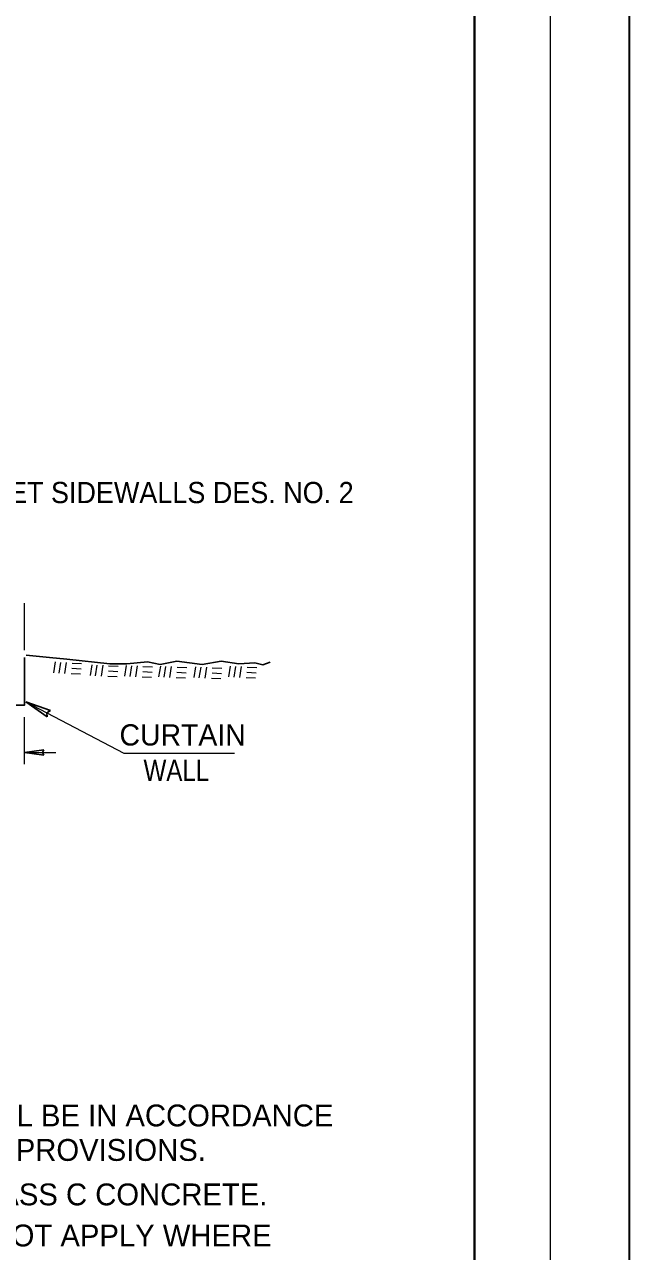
# Model space of a CAD drawing. Extents: x -394 to -23, y 148 to 430.
# Drawn here: x -63.2 to -23.3, y 227 to 308 of the extents above; entities that cross this region are included whole.
import ezdxf

# ---------------------------------------------------------------- set-up
doc = ezdxf.new("R2010")
doc.units = 0
doc.header["$LTSCALE"] = 0.56
doc.layers.add('1', color=7, linetype='Continuous', lineweight=13)

msp = doc.modelspace()

# ---------------------------------------------------------------- linework, layer by layer
at = {"layer": '1'}
for p, q in [((-28.4804, 156.1902), (-28.4804, 386.1728)), ((-63.1619, 266.7216), (-63.1619, 269.8167)), ((-61.2277, 265.2176), (-61.1149, 265.9362)), ((-60.8844, 265.1898), (-60.7717, 265.9084)), ((-60.5037, 265.1772), (-60.391, 265.8958)), ((-60.0395, 265.5216), (-59.4239, 265.4899)), ((-60.0297, 265.8665), (-59.3961, 265.8334)), ((-58.8214, 265.0408), (-58.7087, 265.7594)), ((-58.4782, 265.013), (-58.3655, 265.7317)), ((-58.0974, 265.0004), (-57.9847, 265.7191)), ((-57.6235, 265.6898), (-56.9898, 265.6567)), ((-56.5476, 264.9967), (-56.4348, 265.7152)), ((-56.2043, 264.9688), (-56.0917, 265.6875)), ((-55.8236, 264.9563), (-55.7109, 265.6749)), ((-55.3497, 265.6456), (-54.716, 265.6125)), ((-54.2959, 264.9525), (-54.1832, 265.6711)), ((-53.9527, 264.9247), (-53.84, 265.6433)), ((-53.5719, 264.9121), (-53.4592, 265.6307)), ((-53.098, 265.6014), (-52.4643, 265.5683)), ((-51.9779, 264.9083), (-51.8652, 265.6269)), ((-51.6347, 264.8805), (-51.522, 265.5992)), ((-51.2539, 264.8679), (-51.1412, 265.5866)), ((-50.78, 265.5573), (-50.1463, 265.5242)), ((-49.682, 264.9525), (-49.5692, 265.6711)), ((-49.3387, 264.9247), (-49.2261, 265.6433)), ((-48.958, 264.9121), (-48.8453, 265.6307)), ((-48.4841, 265.6014), (-47.8504, 265.5683)), ((-60.0853, 265.1797), (-59.4697, 265.148)), ((-57.6791, 265.0029), (-57.0635, 264.9712)), ((-57.6332, 265.3448), (-57.0177, 265.3132)), ((-55.4052, 264.9588), (-54.7897, 264.9271)), ((-55.3594, 265.3007), (-54.7438, 265.269)), ((-53.1536, 264.9146), (-52.538, 264.8829)), ((-53.1077, 265.2565), (-52.4922, 265.2248)), ((-50.8356, 264.8704), (-50.22, 264.8388)), ((-50.7897, 265.2123), (-50.1742, 265.1807)), ((-48.5397, 264.9146), (-47.9241, 264.8829)), ((-48.4938, 265.2565), (-47.8783, 265.2248)), ((-63.1619, 259.2025), (-63.1619, 262.2956)), ((-63.1619, 259.9709), (-61.0959, 259.9709))]:
    msp.add_line(p, q, dxfattribs=at)
at = {"layer": '1', "lineweight": 40}
msp.add_line((-33.4802, 168.6893), (-33.4802, 373.6741), dxfattribs=at)
at = {"layer": '1', "lineweight": 25}
for p, q in [((-63.0753, 263.3111), (-61.4582, 262.7281)), ((-63.0753, 263.3111), (-61.6754, 262.3136)), ((-63.1617, 259.9703), (-61.8844, 260.1458)), ((-63.1617, 259.9703), (-61.8844, 259.7948))]:
    msp.add_line(p, q, dxfattribs=at)
at = {"layer": '1', "lineweight": 35}
msp.add_lwpolyline([(-394.1594, 148.3662), (-23.2656, 148.3662), (-23.2656, 429.7521), (-394.1594, 429.7521)], close=True, dxfattribs=at)
at = {"layer": '1', "lineweight": 25}
for points in [[(-63.0537, 266.3937), (-61.5226, 266.2234), (-60.3657, 266.1212), (-57.5417, 265.8148), (-56.4188, 265.8148), (-55.0579, 265.951), (-54.2072, 265.7808), (-53.1185, 265.9851), (-51.4513, 265.7808), (-50.1924, 265.9851), (-49.0356, 265.8148), (-47.9808, 265.8829), (-47.4364, 265.7467), (-46.9601, 265.917)], [(-64.2026, 265.1091), (-64.2026, 263.0951), (-63.1619, 263.0951), (-63.1619, 266.2361), (-63.1619, 266.2398)], [(-61.4582, 262.7281), (-61.6847, 262.5798), (-61.6754, 262.3136)], [(-61.8844, 260.1458), (-61.9832, 259.9685), (-61.8844, 259.7948)]]:
    msp.add_lwpolyline(points, dxfattribs=at)
at = {"layer": '1'}
msp.add_lwpolyline([(-63.0752, 263.312), (-56.6146, 259.9275), (-49.3163, 259.9275)], dxfattribs=at)

# ---------------------------------------------------------------- texts
for s, width, p in [('OUTLET SIDEWALLS DES. NO. 2', 0.95, (-68.9288, 276.4161)), ('WALL', 0.85, (-55.3132, 258.0851))]:
    msp.add_text(s, height=1.4, dxfattribs=dict(at, width=width)).set_placement(p)
for s, height, p in [('CURTAIN ', 1.4, (-56.8962, 260.4253)), ('ALL CONSTRUCTION AND MATERIAL REQUIREMENTS SHALL BE IN ACCORDANCE', 1.442, (-119.6165, 235.2974)), ('WITH THE 1988 STANDARD SPECIFICATIONS AND SPECIAL PROVISIONS.', 1.442, (-119.4576, 233.0223)), ('COST OF EXCAVATION TO BE INCLUDED IN PRICE FOR CLASS C CONCRETE.', 1.442, (-119.5719, 230.0884)), ('THE BEGINNING AND END DETAILS OF BURIED ENDS DO NOT APPLY WHERE', 1.442, (-119.2952, 227.3792))]:
    msp.add_text(s, height=height, dxfattribs=at).set_placement(p)

doc.saveas('drawing.dxf')
